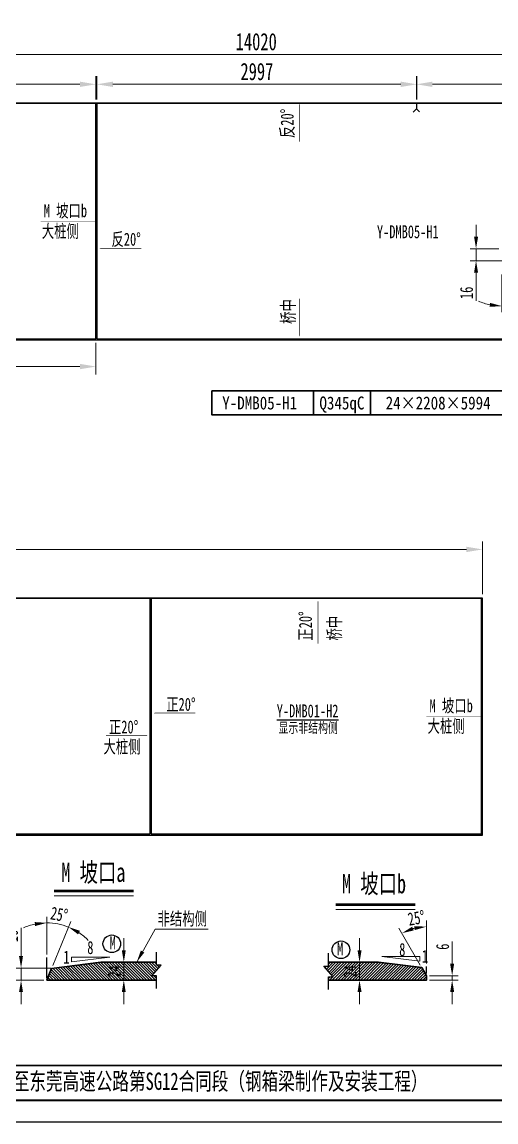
# Model space of a CAD drawing. Extents: x 1629247 to 2251351, y -601856 to -65897.
# Drawn here: x 2129017 to 2133459, y -83517 to -73201 of the extents above; entities that cross this region are included whole.
import ezdxf
from ezdxf.enums import TextEntityAlignment as Align

# ---------------------------------------------------------------- set-up
doc = ezdxf.new("R2010")
doc.units = 0
doc.header["$LTSCALE"] = 2
doc.header["$MEASUREMENT"] = 0
doc.header["$PDMODE"] = 35
doc.header["$PDSIZE"] = 50
doc.linetypes.add('PHANTOM', pattern=[63.5, 31.75, -6.35, 6.35, -6.35, 6.35, -6.35])
doc.layers.get('0').update_dxf_attribs({"linetype": 'CONTINUOUS'})
doc.layers.get('Defpoints').update_dxf_attribs({"linetype": 'CONTINUOUS'})
for name, color, linetype, lineweight in [('1图框轮廓', 7, 'CONTINUOUS', 35), ('文字层', 4, 'CONTINUOUS', 13), ('标注层', 3, 'CONTINUOUS', 13)]:
    doc.layers.add(name, color=color, linetype=linetype, lineweight=lineweight)
doc.layers.add('A3', color=7, linetype='CONTINUOUS')
doc.styles.add('仿宋', font='仿宋_GB2312_1.ttf', dxfattribs={"width": 0.7})
doc.dimstyles.new('标准标注样式-45', dxfattribs={"dimscale": 45, "dimtxt": 2.7, "dimasz": 2.5, "dimexe": 1.25, "dimexo": 0.625, "dimtad": 1, "dimdec": 0, "dimdsep": 46, "dimtxsty": '仿宋', "dimcen": 2.5, "dimclrd": 3, "dimclre": 3, "dimclrt": 4, "dimazin": 0, "dimtfac": 1, "dimtdec": 0, "dimtmove": 0, "dimatfit": 3, "dimfxl": 1.25, "dimlwd": 13, "dimlwe": 13, "dimarcsym": 0})
doc.dimstyles.new('标准标注样式-60', dxfattribs={"dimscale": 60, "dimtxt": 2.7, "dimasz": 2.5, "dimexe": 1.25, "dimexo": 0.625, "dimtad": 1, "dimdec": 0, "dimdsep": 46, "dimtxsty": '仿宋', "dimcen": 2.5, "dimclrd": 3, "dimclre": 3, "dimclrt": 4, "dimazin": 0, "dimtfac": 1, "dimtdec": 0, "dimtmove": 0, "dimatfit": 3, "dimfxl": 1.25, "dimlwd": 13, "dimlwe": 13, "dimarcsym": 0})

# ---------------------------------------------------------------- blocks, each defined once
blk = doc.blocks.new('*D921')
at = {"layer": 'Defpoints', "color": 0}
for p in [(2133514, -75327), (2133514, -75347), (2133559, -75437), (2133514, -75540), (2133650, -75848)]:
    blk.add_point(p, dxfattribs=at)
at = {"layer": '标注层', "color": 3, "lineweight": 13}
for p, q in [((2133569, -75464), (2133737, -75878)), ((2133514, -75569), (2133514, -75921))]:
    blk.add_line(p, q, dxfattribs=at)
at = {"layer": '标注层', "color": 3, "linetype": 'ByBlock', "lineweight": 13}
for start, end in [(303.9979, 315.9959), (246.0041, 258.0021), (270, 292)]:
    blk.add_arc((2133514, -75327), 538, start, end, dxfattribs=at)
at = {"layer": '标注层', "color": 3}
for points in [[(2133824, -75790), (2133806, -75757), (2133716, -75826)], [(2133404, -75835), (2133400, -75872), (2133514, -75865)]]:
    blk.add_solid(points, dxfattribs=at)
at = {"layer": '标注层', "color": 4, "insert": (2133596, -75769), "char_height": 121.5, "attachment_point": 5, "rotation": 10.5492, "style": '仿宋'}
blk.add_mtext('25%%D', dxfattribs=at)
blk = doc.blocks.new('*D922')
at = {"layer": 'Defpoints', "color": 0}
for p in [(2133272, -75327), (2133514, -75327), (2133580, -75440)]:
    blk.add_point(p, dxfattribs=at)
at = {"layer": '标注层', "color": 3, "linetype": 'ByBlock', "lineweight": 13}
for p, q in [((2133272, -75214), (2133272, -75102)), ((2133272, -75327), (2133272, -75440)), ((2133272, -75553), (2133272, -75816))]:
    blk.add_line(p, q, dxfattribs=at)
at = {"layer": '标注层', "color": 3, "lineweight": 13}
for p, q in [((2133486, -75327), (2133216, -75327)), ((2133551, -75440), (2133216, -75440))]:
    blk.add_line(p, q, dxfattribs=at)
at = {"layer": '标注层', "color": 3}
for points in [[(2133253, -75214), (2133291, -75214), (2133272, -75327)], [(2133253, -75553), (2133291, -75553), (2133272, -75440)]]:
    blk.add_solid(points, dxfattribs=at)
at = {"layer": '标注层', "color": 4, "insert": (2133183, -75741), "char_height": 121.5, "attachment_point": 5, "rotation": 90, "style": '仿宋'}
blk.add_mtext('16', dxfattribs=at)
blk = doc.blocks.new('*D801')
at = {"color": 3, "lineweight": 13, "ltscale": 3}
for p, q in [((2125709, -76210), (2125709, -76507)), ((2129709, -76210), (2129709, -76507))]:
    blk.add_line(p, q, dxfattribs=at)
at = {"color": 3, "linetype": 'ByBlock', "lineweight": 13, "ltscale": 3}
blk.add_line((2125859, -76432), (2129559, -76432), dxfattribs=at)
at = {"color": 3, "ltscale": 3}
for points in [[(2125859, -76407), (2125859, -76457), (2125709, -76432)], [(2129559, -76407), (2129559, -76457), (2129709, -76432)]]:
    blk.add_solid(points, dxfattribs=at)
at = {"layer": 'Defpoints', "color": 0, "ltscale": 3}
for p in [(2125709, -76173), (2129709, -76173), (2129709, -76432)]:
    blk.add_point(p, dxfattribs=at)
at = {"color": 4, "ltscale": 3, "insert": (2127709, -76313), "char_height": 162, "attachment_point": 5, "style": '仿宋'}
blk.add_mtext('4000', dxfattribs=at)
blk = doc.blocks.new('*D889')
at = {"color": 3, "lineweight": 13, "ltscale": 3}
for p, q in [((2132713, -73927), (2132713, -73710)), ((2135713, -73927), (2135713, -73710))]:
    blk.add_line(p, q, dxfattribs=at)
at = {"color": 3, "linetype": 'ByBlock', "lineweight": 13, "ltscale": 3}
blk.add_line((2132863, -73785), (2135563, -73785), dxfattribs=at)
at = {"color": 3, "ltscale": 3}
for points in [[(2132863, -73760), (2132863, -73810), (2132713, -73785)], [(2135563, -73760), (2135563, -73810), (2135713, -73785)]]:
    blk.add_solid(points, dxfattribs=at)
at = {"layer": 'Defpoints', "color": 0, "ltscale": 3}
for p in [(2135713, -73785), (2132713, -73965), (2135713, -73965)]:
    blk.add_point(p, dxfattribs=at)
at = {"color": 4, "ltscale": 3, "insert": (2134213, -73666), "char_height": 162, "attachment_point": 5, "style": '仿宋'}
blk.add_mtext('3000', dxfattribs=at)
blk = doc.blocks.new('*D890')
at = {"color": 3, "lineweight": 13, "ltscale": 3}
for p, q in [((2129719, -73927), (2129719, -73710)), ((2132716, -73927), (2132716, -73710))]:
    blk.add_line(p, q, dxfattribs=at)
at = {"color": 3, "linetype": 'ByBlock', "lineweight": 13, "ltscale": 3}
blk.add_line((2132566, -73785), (2129869, -73785), dxfattribs=at)
at = {"color": 3, "ltscale": 3}
for points in [[(2129869, -73760), (2129869, -73810), (2129719, -73785)], [(2132566, -73760), (2132566, -73810), (2132716, -73785)]]:
    blk.add_solid(points, dxfattribs=at)
at = {"layer": 'Defpoints', "color": 0, "ltscale": 3}
for p in [(2129719, -73785), (2129719, -73965), (2132716, -73965)]:
    blk.add_point(p, dxfattribs=at)
at = {"color": 4, "ltscale": 3, "insert": (2131218, -73666), "char_height": 162, "attachment_point": 5, "style": '仿宋'}
blk.add_mtext('2997', dxfattribs=at)
blk = doc.blocks.new('*D892')
at = {"layer": 'Defpoints', "color": 0}
for p in [(2129971, -82019), (2130004, -82019), (2129995, -82187)]:
    blk.add_point(p, dxfattribs=at)
at = {"layer": '标注层', "color": 3, "linetype": 'ByBlock', "lineweight": 13}
for p, q in [((2129971, -81906), (2129971, -81794)), ((2129971, -82187), (2129971, -82019)), ((2129971, -82299), (2129971, -82412))]:
    blk.add_line(p, q, dxfattribs=at)
at = {"layer": '标注层', "color": 3, "lineweight": 13}
for p, q in [((2129976, -82019), (2129914, -82019)), ((2129967, -82187), (2129914, -82187))]:
    blk.add_line(p, q, dxfattribs=at)
at = {"layer": '标注层', "color": 3}
for points in [[(2129952, -81906), (2129989, -81906), (2129971, -82019)], [(2129952, -82299), (2129989, -82299), (2129971, -82187)]]:
    blk.add_solid(points, dxfattribs=at)
at = {"layer": '标注层', "color": 4, "insert": (2129882, -82103), "char_height": 121.5, "attachment_point": 5, "rotation": 90, "style": '仿宋'}
blk.add_mtext('24', dxfattribs=at)
blk = doc.blocks.new('*D893')
at = {"layer": 'Defpoints', "color": 0}
for p in [(2129386, -81666), (2129250, -81973), (2129295, -82076), (2129250, -82167), (2129250, -82187)]:
    blk.add_point(p, dxfattribs=at)
at = {"layer": '标注层', "color": 3, "lineweight": 13}
for p, q in [((2129250, -81945), (2129250, -81592)), ((2129305, -82050), (2129473, -81636))]:
    blk.add_line(p, q, dxfattribs=at)
at = {"layer": '标注层', "color": 3, "linetype": 'ByBlock', "lineweight": 13}
for start, end in [(101.9979, 113.9959), (68, 90), (44.0041, 56.0021)]:
    blk.add_arc((2129250, -82187), 538, start, end, dxfattribs=at)
at = {"layer": '标注层', "color": 3}
for points in [[(2129136, -81642), (2129140, -81679), (2129250, -81649)], [(2129542, -81757), (2129560, -81724), (2129452, -81688)]]:
    blk.add_solid(points, dxfattribs=at)
at = {"layer": '标注层', "color": 4, "insert": (2129365, -81570), "char_height": 121.5, "attachment_point": 5, "rotation": 349.4508, "style": '仿宋'}
blk.add_mtext('25%%D', dxfattribs=at)
blk = doc.blocks.new('*D894')
at = {"layer": 'Defpoints', "color": 0}
for p in [(2129315, -82074), (2129008, -82187), (2129250, -82187)]:
    blk.add_point(p, dxfattribs=at)
at = {"layer": '标注层', "color": 3, "linetype": 'ByBlock', "lineweight": 13}
for p, q in [((2129008, -81961), (2129008, -81697)), ((2129008, -82187), (2129008, -82074)), ((2129008, -82299), (2129008, -82412))]:
    blk.add_line(p, q, dxfattribs=at)
at = {"layer": '标注层', "color": 3, "lineweight": 13}
for p, q in [((2129287, -82074), (2128951, -82074)), ((2129222, -82187), (2128951, -82187))]:
    blk.add_line(p, q, dxfattribs=at)
at = {"layer": '标注层', "color": 3}
for points in [[(2128989, -81961), (2129026, -81961), (2129008, -82074)], [(2128989, -82299), (2129026, -82299), (2129008, -82187)]]:
    blk.add_solid(points, dxfattribs=at)
at = {"layer": '标注层', "color": 4, "insert": (2128919, -81773), "char_height": 121.5, "attachment_point": 5, "rotation": 90, "style": '仿宋'}
blk.add_mtext('16', dxfattribs=at)
blk = doc.blocks.new('*D846')
at = {"layer": 'Defpoints', "color": 0}
for p in [(2132147, -82019), (2132180, -82019), (2132155, -82187)]:
    blk.add_point(p, dxfattribs=at)
at = {"layer": '标注层', "color": 3, "linetype": 'ByBlock', "lineweight": 13}
for p, q in [((2132180, -81906), (2132180, -81794)), ((2132180, -82187), (2132180, -82019)), ((2132180, -82299), (2132180, -82412))]:
    blk.add_line(p, q, dxfattribs=at)
at = {"layer": '标注层', "color": 3, "lineweight": 13}
for p, q in [((2132175, -82019), (2132236, -82019)), ((2132183, -82187), (2132236, -82187))]:
    blk.add_line(p, q, dxfattribs=at)
at = {"layer": '标注层', "color": 3}
for points in [[(2132161, -81906), (2132199, -81906), (2132180, -82019)], [(2132161, -82299), (2132199, -82299), (2132180, -82187)]]:
    blk.add_solid(points, dxfattribs=at)
at = {"layer": '标注层', "color": 4, "insert": (2132091, -82103), "char_height": 121.5, "attachment_point": 5, "rotation": 90, "style": '仿宋'}
blk.add_mtext('24', dxfattribs=at)
blk = doc.blocks.new('*D847')
at = {"layer": 'Defpoints', "color": 0}
for p in [(2132807, -82145), (2132807, -82187), (2133048, -82145)]:
    blk.add_point(p, dxfattribs=at)
at = {"layer": '标注层', "color": 3, "linetype": 'ByBlock', "lineweight": 13}
for p, q in [((2133048, -82032), (2133048, -81825)), ((2133048, -82187), (2133048, -82145)), ((2133048, -82299), (2133048, -82412))]:
    blk.add_line(p, q, dxfattribs=at)
at = {"layer": '标注层', "color": 3, "lineweight": 13}
for p, q in [((2132835, -82145), (2133104, -82145)), ((2132835, -82187), (2133104, -82187))]:
    blk.add_line(p, q, dxfattribs=at)
at = {"layer": '标注层', "color": 3}
for points in [[(2133029, -82032), (2133067, -82032), (2133048, -82145)], [(2133029, -82299), (2133067, -82299), (2133048, -82187)]]:
    blk.add_solid(points, dxfattribs=at)
at = {"layer": '标注层', "color": 4, "insert": (2132959, -81873), "char_height": 122, "attachment_point": 5, "rotation": 90, "style": '仿宋'}
blk.add_mtext('6', dxfattribs=at)
blk = doc.blocks.new('*D848')
at = {"layer": 'Defpoints', "color": 0}
for p in [(2132650, -81712), (2132764, -82069), (2132807, -82060), (2132807, -82125), (2132807, -82145)]:
    blk.add_point(p, dxfattribs=at)
at = {"layer": '标注层', "color": 3, "lineweight": 13}
for p, q in [((2132749, -82045), (2132549, -81698)), ((2132807, -82031), (2132807, -81628))]:
    blk.add_line(p, q, dxfattribs=at)
at = {"layer": '标注层', "color": 3, "linetype": 'ByBlock', "lineweight": 13}
blk.add_arc((2132807, -82145), 460, 104.0452, 105.9548, dxfattribs=at)
at = {"layer": '标注层', "color": 3}
for points in [[(2132688, -81720), (2132673, -81685), (2132577, -81746)], [(2132693, -81680), (2132698, -81717), (2132807, -81685)]]:
    blk.add_solid(points, dxfattribs=at)
at = {"layer": '标注层', "color": 4, "insert": (2132713, -81604), "char_height": 121.5, "attachment_point": 5, "rotation": 9.8298, "style": '仿宋'}
blk.add_mtext('25%%D', dxfattribs=at)
blk = doc.blocks.new('*D689')
at = {"color": 3, "lineweight": 13, "ltscale": 3}
for p, q in [((2124202, -73925), (2124202, -73429)), ((2138222, -73925), (2138222, -73429))]:
    blk.add_line(p, q, dxfattribs=at)
at = {"color": 3, "linetype": 'ByBlock', "lineweight": 13, "ltscale": 3}
blk.add_line((2138072, -73504), (2124352, -73504), dxfattribs=at)
at = {"color": 3, "ltscale": 3}
for points in [[(2124352, -73479), (2124352, -73529), (2124202, -73504)], [(2138072, -73479), (2138072, -73529), (2138222, -73504)]]:
    blk.add_solid(points, dxfattribs=at)
at = {"layer": 'Defpoints', "color": 0, "ltscale": 3}
for p in [(2124202, -73504), (2124202, -73963), (2138222, -73963)]:
    blk.add_point(p, dxfattribs=at)
at = {"color": 4, "ltscale": 3, "insert": (2131212, -73386), "char_height": 162, "attachment_point": 5, "style": '仿宋'}
blk.add_mtext('14020', dxfattribs=at)
blk = doc.blocks.new('tukuangA4-')
at = {"layer": 'A3'}
blk.add_lwpolyline([(14850, 10500), (14850, 0), (0, 0), (0, 10500)], close=True, dxfattribs=at)
for points, const_width in [([(882.1, 10327.4), (14677.4, 10327.4), (14677.4, 172.6), (882.1, 172.6), (882.1, 10327.4)], 17.3), ([(882.1, 448.8), (14677.4, 448.8)], 13.8)]:
    blk.add_lwpolyline(points, dxfattribs=dict(at, const_width=const_width))
at = {"layer": 'A3', "color": 7, "linetype": 'Continuous', "style": '仿宋', "width": 0.7}
blk.add_text('花都至东莞高速公路第SG12合同段（钢箱梁制作及安装工程）', height=138.095, dxfattribs=at).set_placement((5798.2, 255.1))
blk = doc.blocks.new('*D691')
at = {"color": 3, "lineweight": 13, "ltscale": 3}
for p, q in [((2124202, -78568), (2124202, -78072)), ((2133332, -78568), (2133332, -78072))]:
    blk.add_line(p, q, dxfattribs=at)
at = {"color": 3, "linetype": 'ByBlock', "lineweight": 13, "ltscale": 3}
blk.add_line((2133182, -78147), (2124352, -78147), dxfattribs=at)
at = {"color": 3, "ltscale": 3}
for points in [[(2124352, -78122), (2124352, -78172), (2124202, -78147)], [(2133182, -78122), (2133182, -78172), (2133332, -78147)]]:
    blk.add_solid(points, dxfattribs=at)
at = {"layer": 'Defpoints', "color": 0, "ltscale": 3}
for p in [(2124202, -78147), (2124202, -78605), (2133332, -78605)]:
    blk.add_point(p, dxfattribs=at)
at = {"color": 4, "ltscale": 3, "insert": (2128767, -78028), "char_height": 162, "attachment_point": 5, "style": '仿宋'}
blk.add_mtext('9130', dxfattribs=at)
blk = doc.blocks.new('*D697')
at = {"color": 3, "lineweight": 13, "ltscale": 3}
for p, q in [((2124212, -73927), (2124212, -73710)), ((2129709, -73927), (2129709, -73710))]:
    blk.add_line(p, q, dxfattribs=at)
at = {"color": 3, "linetype": 'ByBlock', "lineweight": 13, "ltscale": 3}
blk.add_line((2129559, -73785), (2124362, -73785), dxfattribs=at)
at = {"color": 3, "ltscale": 3}
for points in [[(2124362, -73760), (2124362, -73810), (2124212, -73785)], [(2129559, -73760), (2129559, -73810), (2129709, -73785)]]:
    blk.add_solid(points, dxfattribs=at)
at = {"layer": 'Defpoints', "color": 0, "ltscale": 3}
for p in [(2124212, -73785), (2124212, -73965), (2129709, -73965)]:
    blk.add_point(p, dxfattribs=at)
at = {"color": 4, "ltscale": 3, "insert": (2126961, -73666), "char_height": 162, "attachment_point": 5, "style": '仿宋'}
blk.add_mtext('5497', dxfattribs=at)

msp = doc.modelspace()

# ---------------------------------------------------------------- hatches: boundary and pattern name
at = {"layer": '标注层', "linetype": 'PHANTOM'}
h = msp.add_hatch(dxfattribs=at)
h.set_pattern_fill('ANSI31', color=8, scale=150, style=0)
h.set_pattern_definition([(315, (2129250.04, -82018.733), (-13.25825, -13.25825), [])])
h.paths.add_polyline_path([(2129754, -82018.7), (2129294.7, -82076.1), (2129250, -82186.7), (2130276, -82186.7), (2130276, -82145.1), (2130232.2, -82145.1), (2130319.7, -82045.1), (2130276, -82045.1), (2130276, -82018.7)])
h.paths.add_polyline_path([(2129790.5, -82182.1), (2129790.5, -82023.4), (2129972.8, -82023.4), (2129972.8, -82182.1)], flags=24)
h = msp.add_hatch(dxfattribs=at)
h.set_pattern_fill('ANSI31', color=8, scale=150, style=0)
h.set_pattern_definition([(45, (2131844.38, -82186.733), (-13.25825, 13.25825), [])])
h.paths.add_polyline_path([(2132359.1, -82018.7), (2131888.1, -82018.7), (2131888.1, -82054), (2131844.4, -82054), (2131931.9, -82154), (2131888.1, -82154), (2131888.1, -82186.7), (2132807.1, -82186.7), (2132807.1, -82144.7), (2132763.5, -82069.3)])
h.paths.add_polyline_path([(2132000.1, -82182.1), (2132000.1, -82023.4), (2132182.3, -82023.4), (2132182.3, -82182.1)], flags=24)

# ---------------------------------------------------------------- linework, layer by layer
at = {"color": 6, "ltscale": 3}
for p, q in [((2132713.5, -73964.8), (2132713.5, -74013.9)), ((2132713.5, -74013.9), (2132682.1, -74045.3)), ((2132742.5, -74043), (2132713.5, -74013.9))]:
    msp.add_line(p, q, dxfattribs=at)
at = {"color": 7, "ltscale": 3}
for p, q in [((2129250, -82166.7), (2129250, -81973.2)), ((2132807.1, -82124.7), (2132807.1, -82059.5))]:
    msp.add_line(p, q, dxfattribs=at)
at = {"color": 8, "ltscale": 3}
for points in [[(2124202.4, -76182.8), (2138222.4, -76182.8), (2138222.4, -73962.8), (2124202.4, -73962.8)], [(2124202.4, -80825.2), (2133332.4, -80825.2), (2133332.4, -78605.2), (2124202.4, -78605.2)]]:
    msp.add_lwpolyline(points, close=True, dxfattribs=at)
at = {"color": 1}
for points in [[(2124212.4, -76172.8), (2129709.4, -76172.8), (2129709.4, -73964.8), (2124212.4, -73964.8)], [(2129719.4, -76172.8), (2135713.5, -76172.8), (2135713.5, -73964.8), (2129719.4, -73964.8)], [(2127219.4, -80815.2), (2130217.5, -80815.2), (2130217.5, -78607.2), (2127219.4, -78607.2)], [(2130227.5, -80815.2), (2133324.5, -80815.2), (2133324.5, -78607.2), (2130227.5, -78607.2)]]:
    msp.add_lwpolyline(points, close=True, dxfattribs=at)
at = {"color": 7}
for points in [[(2130276, -82266.3), (2130276, -82145.1), (2130232.2, -82145.1), (2130319.7, -82045.1), (2130276, -82045.1), (2130276, -81923.9)], [(2131888.1, -82275.2), (2131888.1, -82154), (2131931.9, -82154), (2131844.4, -82054), (2131888.1, -82054), (2131888.1, -81932.8)]]:
    msp.add_lwpolyline(points, dxfattribs=at)
at = {"color": 3, "ltscale": 3}
for centre in [(2129858.5, -81845.5), (2132005.9, -81901.9)]:
    msp.add_circle(centre, 82.7, dxfattribs=at)
at = {"layer": '1图框轮廓', "color": 30, "ltscale": 3}
for p, q in [((2131747.6, -76886), (2131747.6, -76661)), ((2132282.1, -76886), (2132282.1, -76661))]:
    msp.add_line(p, q, dxfattribs=at)
msp.add_lwpolyline([(2130796.1, -76661), (2133881.9, -76661), (2133881.9, -76886), (2130796.1, -76886)], close=True, dxfattribs=at)
at = {"layer": '1图框轮廓', "color": 207}
for points in [[(2130276, -82018.7), (2129754, -82018.7), (2129294.7, -82076.1), (2129250, -82186.7), (2130276, -82186.7)], [(2131888.1, -82018.7), (2132359.1, -82018.7), (2132763.5, -82069.3), (2132807.1, -82144.7), (2132807.1, -82186.7), (2131888.1, -82186.7)]]:
    msp.add_lwpolyline(points, dxfattribs=at)
at = {"layer": '文字层', "lineweight": 50}
for p, q in [((2130060.4, -81351.7), (2129317.1, -81351.7)), ((2132700.6, -81479), (2131957.4, -81479))]:
    msp.add_line(p, q, dxfattribs=at)
at = {"layer": '文字层', "lineweight": 20}
for p, q in [((2130060.4, -81396.7), (2129317.1, -81396.7)), ((2132700.6, -81524), (2131957.4, -81524))]:
    msp.add_line(p, q, dxfattribs=at)
at = {"layer": '标注层', "color": 42}
for points in [[(2131619.4, -73964.8, 0, 25, 0), (2131619.4, -74039.6, 5, 5, 0), (2131619.4, -74324.2, 5, 5, 0)], [(2129709.4, -75068.8, 0, 25, 0), (2129634.6, -75068.8, 5, 5, 0), (2129191.2, -75068.8, 5, 5, 0)], [(2129738.6, -75323.8, 0, 25, 0), (2129813.4, -75323.8, 5, 5, 0), (2130134.2, -75323.8, 5, 5, 0)], [(2131619.4, -76153.9, 0, 25, 0), (2131619.4, -76079.1, 5, 5, 0), (2131619.4, -75794.5, 5, 5, 0)], [(2131790.9, -78624.6, 0, 25, 0), (2131790.9, -78699.4, 5, 5, 0), (2131790.9, -79031.5, 5, 5, 0)], [(2130246.7, -79681.6, 0, 25, 0), (2130321.5, -79681.6, 5, 5, 0), (2130642.3, -79681.6, 5, 5, 0)], [(2133324.5, -79711.2, 0, 25, 0), (2133249.7, -79711.2, 5, 5, 0), (2132806.4, -79711.2, 5, 5, 0)], [(2130198.3, -79894, 0, 25, 0), (2130123.5, -79894, 5, 5, 0), (2129802.7, -79894, 5, 5, 0)]]:
    msp.add_lwpolyline(points, format="xyseb", dxfattribs=at)
at = {"layer": '标注层', "color": 7}
for points in [[(2129479.9, -82015.4), (2129838.3, -81970.6), (2129838.3, -81970.6), (2129479.9, -81970.6)], [(2132746.4, -82008.3), (2132388, -81963.5), (2132388, -81963.5), (2132746.4, -81963.5)]]:
    msp.add_lwpolyline(points, close=True, dxfattribs=at)

# ---------------------------------------------------------------- block references
at = {"color": 8, "xscale": 1.179310345090926, "yscale": 1.179310344828991, "zscale": 1.179310344827586}
msp.add_blockref('tukuangA4-', (2121781.5, -83516.8), dxfattribs=at)

# ---------------------------------------------------------------- texts
at = {"color": 6, "linetype": 'PHANTOM', "ltscale": 10, "style": '仿宋', "width": 0.7}
msp.add_text('Y-DMB05-H1', height=121.5, dxfattribs=at).set_placement((2132632.2, -75228.2), align=Align.CENTER)
at = {"color": 7, "style": '仿宋', "width": 0.85}
for s, p in [('Y-DMB05-H1', (2131244.4, -76773.5)), ('Q345qC', (2132014.9, -76773.5)), ('24×2208×5994', (2132916.7, -76773.5))]:
    msp.add_text(s, height=121.5, dxfattribs=at).set_placement(p, align=Align.MIDDLE_CENTER)
at = {"color": 6, "linetype": 'PHANTOM', "ltscale": 10, "style": '仿宋', "width": 0.7}
msp.add_text('%%UY-DMB01-H2', height=121.5, dxfattribs=at).set_placement((2131403.9, -79722))
at = {"color": 152, "linetype": 'PHANTOM', "ltscale": 10, "style": '仿宋', "width": 0.7}
msp.add_text('显示非结构侧', height=97.2, dxfattribs=at).set_placement((2131420.3, -79867.2))
at = {"layer": '文字层', "color": 1, "style": '仿宋', "width": 0.7}
for s, p in [('M 坡口a', (2129385.4, -81264.6)), ('M 坡口b', (2132015.4, -81371.9))]:
    msp.add_text(s, height=180, dxfattribs=at).set_placement(p)
at = {"layer": '标注层', "color": 42, "style": '仿宋', "width": 0.7}
for s, p in [('反20%%D', (2131562.3, -74289.2)), ('桥中', (2131571.8, -76032.1)), ('正20%%D', (2131733.8, -79002.6)), ('桥中', (2132004.2, -79001.1))]:
    msp.add_text(s, height=121.5, rotation=90, dxfattribs=at).set_placement(p)
for s, p in [('M 坡口b', (2129221.2, -75031)), ('大桩侧', (2129202.3, -75222.4)), ('反20%%D', (2129855.5, -75298.5)), ('正20%%D', (2130368.1, -79660.3)), ('M 坡口b', (2132836.3, -79673.5)), ('大桩侧', (2132817.4, -79864.8)), ('正20%%D', (2129831.4, -79872.7)), ('大桩侧', (2129779.9, -80057.9))]:
    msp.add_text(s, height=121.5, dxfattribs=at).set_placement(p)
at = {"layer": '标注层', "color": 4, "style": '仿宋', "width": 0.7}
for s, p in [('非结构侧', (2130286.5, -81670.7)), ('8', (2129628.6, -81941.6)), ('8', (2132551.7, -81959.8)), ('1', (2132765.1, -82024)), ('1', (2129404.1, -82031.1))]:
    msp.add_text(s, height=121.5, dxfattribs=at).set_placement(p)
at = {"layer": '标注层', "color": 2, "style": '仿宋', "width": 0.7}
for p in [(2129838, -81898.4), (2131968.9, -81954.8)]:
    msp.add_text('M', height=121.5, dxfattribs=at).set_placement(p)

# ---------------------------------------------------------------- dimensions: what is measured, and where the dimension line sits
at = {"color": 8, "ltscale": 3}
for base, p1, p2, picture, middle in [((2124202.4, -73504.1), (2138222.4, -73962.8), (2124202.4, -73962.8), '*D689', (2131212.4, -73385.6)), ((2124212.4, -73784.9), (2129709.4, -73964.8), (2124212.4, -73964.8), '*D697', (2126960.9, -73666.4)), ((2129719.4, -73784.9), (2132716.4, -73964.8), (2129719.4, -73964.8), '*D890', (2131217.9, -73666.4)), ((2135713.5, -73784.9), (2132713.5, -73964.8), (2135713.5, -73964.8), '*D889', (2134213.5, -73666.4)), ((2129709.4, -76431.8), (2125709.4, -76172.8), (2129709.4, -76172.8), '*D801', (2127709.4, -76313.3)), ((2124202.4, -78146.6), (2133332.4, -78605.2), (2124202.4, -78605.2), '*D691', (2128767.4, -78028.1))]:
    dim = msp.add_linear_dim(base=base, p1=p1, p2=p2, dimstyle='标准标注样式-60', dxfattribs=at)
    dim.commit()
    dim.dimension.update_dxf_attribs({"geometry": picture, "text_midpoint": middle})
at = {"layer": '标注层', "color": 7}
for base, p1, p2, angle, picture, middle in [((2133271.8, -75326.9), (2133579.5, -75440), (2133514.2, -75326.9), 90, '*D922', (2133271.8, -75740.8)), ((2129007.7, -82186.7), (2129315.4, -82073.6), (2129250, -82186.7), 270, '*D894', (2129007.7, -81772.9))]:
    dim = msp.add_linear_dim(base=base, p1=p1, p2=p2, angle=angle, dimstyle='标准标注样式-45', override={"dimlfac": 0.142857}, dxfattribs=at)
    dim.commit()
    dim.dimension.update_dxf_attribs({"geometry": picture, "text_midpoint": middle, "dimtype": 160})
for base, line1, line2, picture, middle in [((2133650.5, -75847.6), ((2133558.9, -75437.5), (2133514.2, -75326.9)), ((2133514.2, -75346.9), (2133514.2, -75540.4)), '*D921', (2133612.7, -75856)), ((2129386.3, -81666), ((2129294.7, -82076.1), (2129250, -82186.7)), ((2129250, -82166.7), (2129250, -81973.2)), '*D893', (2129348.6, -81657.6)), ((2132649.7, -81712.4), ((2132763.5, -82069.3), (2132807.1, -82144.7)), ((2132807.1, -82124.7), (2132807.1, -82059.5)), '*D848', (2132728.5, -81691.4))]:
    dim = msp.add_angular_dim_2l(base=base, line1=line1, line2=line2, text='25%%D', dimstyle='标准标注样式-45', override={"dimlfac": 0.142857, "dimadec": 0}, dxfattribs=at)
    dim.commit()
    dim.dimension.update_dxf_attribs({"geometry": picture, "text_midpoint": middle, "dimtype": 162})
for base, p1, p2, picture, middle in [((2129970.5, -82018.7), (2129995.5, -82186.7), (2130003.8, -82018.7), '*D892', (2129881.6, -82102.7)), ((2132180.1, -82018.7), (2132155.1, -82186.7), (2132146.8, -82018.7), '*D846', (2132091.2, -82102.7)), ((2133048.1, -82144.7), (2132807.1, -82186.7), (2132807.1, -82144.7), '*D847', (2132959.2, -81872.5))]:
    dim = msp.add_linear_dim(base=base, p1=p1, p2=p2, angle=90, dimstyle='标准标注样式-45', override={"dimlfac": 0.142857}, dxfattribs=at)
    dim.commit()
    dim.dimension.update_dxf_attribs({"geometry": picture, "text_midpoint": middle})

# ---------------------------------------------------------------- leaders
at = {"color": 7, "ltscale": 3}
msp.add_leader([(2130092.1, -82016.5), (2130263.7, -81707.4), (2130762.6, -81707.4)], dimstyle='标准标注样式-45', override={"dimgap": 0.625, "dimtad": 0}, dxfattribs=at)

doc.saveas('drawing.dxf')
